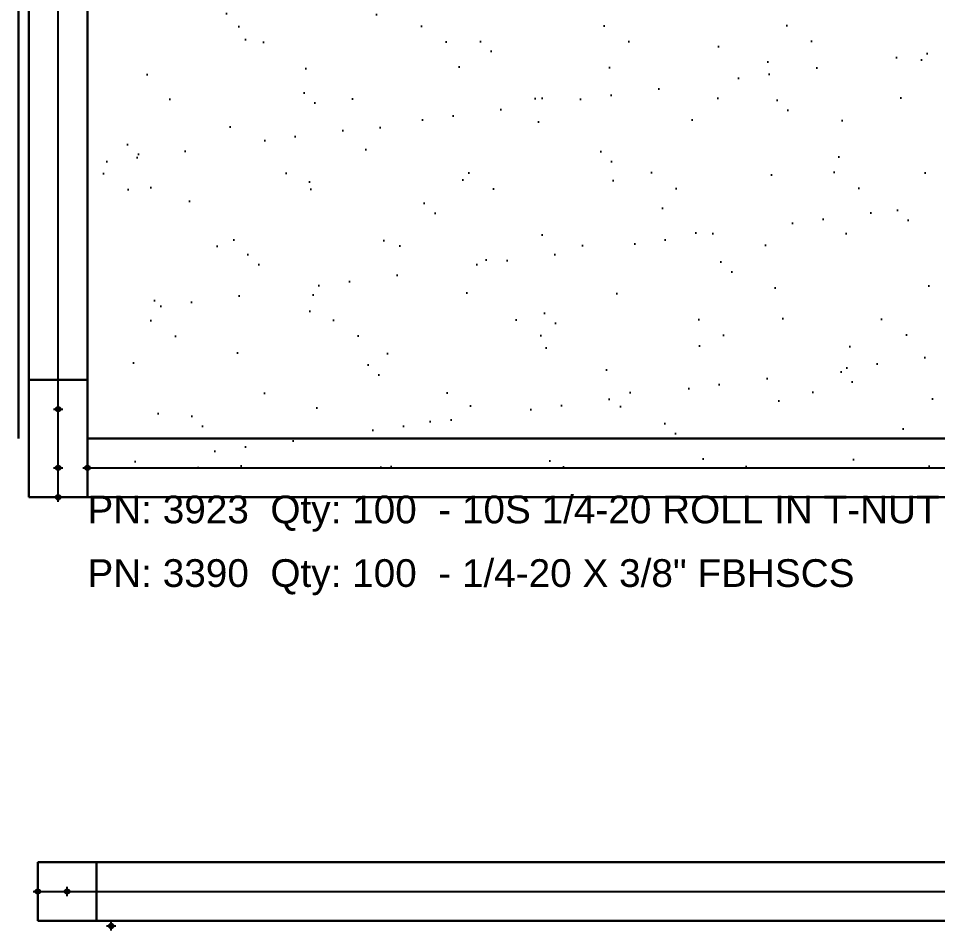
# Model space of a CAD drawing. Header units: inches. Extents: x -32 to 766, y -238 to 627.
# Drawn here: x -29.9 to 368, y -200.3 to 194.6 of the extents above; entities that cross this region are included whole.
import ezdxf

# ---------------------------------------------------------------- set-up
doc = ezdxf.new("R2010")
doc.units = ezdxf.units.IN
doc.header["$PDMODE"] = 34
doc.header["$PDSIZE"] = 2
for name, color, linetype in [('AQME Center Lines', 7, 'Continuous'), ('AQME Holes', 7, 'Continuous'), ('AQME NonGraphical Parts', 7, 'Continuous'), ('AQME Points', 7, 'Continuous'), ('AQME TSlots', 7, 'Continuous')]:
    doc.layers.add(name, color=color, linetype=linetype)
doc.styles.get("Standard").update_dxf_attribs({"font": 'arial.ttf'})
pattern_1 = [(37.5, (0, 0), (-1.6, 48.9413), [0, -38.608, 0, -43.18, 0, -41.275]), (7.5, (0, 0), (44.9523, 71.6825), [0, -20.828, 0, -34.798, 0, -13.335]), (327.5, (-31.24, 0), (79.0992, 0.1437), [0, -12.7, 0, -45.72, 0, -59.69]), (317.5, (-31.24, 0), (76.3556, 22.293), [0, -6.35, 0, -29.972, 0, -34.29])]

# ---------------------------------------------------------------- blocks, each defined once
blk = doc.blocks.new('AQME_1010-S-BLACK-FB_20190625111309', base_point=(12.7, 12.7))
at = {"invisible_edges": 2}
for points in [[(0, 0), (25.4, 0), (25.4, 25.4), (0, 25.4)], [(25.4, 25.4), (0, 25.4), (0, 25.4, 635), (25.4, 25.4, 635)], [(0, 25.4), (0, 0), (0, 0, 635), (0, 25.4, 635)], [(0, 0, 635), (25.4, 0, 635), (25.4, 25.4, 635), (0, 25.4, 635)], [(25.4, 0), (25.4, 25.4), (25.4, 25.4, 635), (25.4, 0, 635)], [(0, 0), (25.4, 0), (25.4, 0, 635), (0, 0, 635)]]:
    blk.add_3dface(points, dxfattribs=at)
at = {"layer": 'AQME Points', "color": 3}
blk.add_point((12.7, 12.7), dxfattribs=at)
at = {"layer": 'AQME Points', "color": 2}
blk.add_point((12.7, 12.7, 635), dxfattribs=at)
at = {"layer": 'AQME TSlots', "color": 1}
for p, q in [((12.7, 25.4), (12.7, 25.4, 635)), ((0, 12.7), (0, 12.7, 635)), ((25.4, 12.7), (25.4, 12.7, 635)), ((12.7, 0), (12.7, 0, 635))]:
    blk.add_line(p, q, dxfattribs=at)
blk = doc.blocks.new('AQME_1010-S-BLACK-FB_20190625111318', base_point=(12.7, 12.7))
at = {"invisible_edges": 2}
for points in [[(0, 0), (25.4, 0), (25.4, 25.4), (0, 25.4)], [(25.4, 25.4), (0, 25.4), (0, 25.4, 635), (25.4, 25.4, 635)], [(0, 25.4), (0, 0), (0, 0, 635), (0, 25.4, 635)], [(0, 0, 635), (25.4, 0, 635), (25.4, 25.4, 635), (0, 25.4, 635)], [(25.4, 0), (25.4, 25.4), (25.4, 25.4, 635), (25.4, 0, 635)], [(0, 0), (25.4, 0), (25.4, 0, 635), (0, 0, 635)]]:
    blk.add_3dface(points, dxfattribs=at)
at = {"layer": 'AQME Points', "color": 3}
blk.add_point((12.7, 12.7), dxfattribs=at)
at = {"layer": 'AQME Points', "color": 2}
blk.add_point((12.7, 12.7, 635), dxfattribs=at)
at = {"layer": 'AQME TSlots', "color": 1}
for p, q in [((12.7, 25.4), (12.7, 25.4, 635)), ((0, 12.7), (0, 12.7, 635)), ((25.4, 12.7), (25.4, 12.7, 635)), ((12.7, 0), (12.7, 0, 635))]:
    blk.add_line(p, q, dxfattribs=at)
blk = doc.blocks.new('AQME_7042_20190625113120')
at = {"layer": 'AQME Holes', "color": 4}
blk.add_circle((0, 0), 7.15, dxfattribs=at)
blk = doc.blocks.new('AQME_7042_20190625113218')
at = {"layer": 'AQME Holes', "color": 4}
blk.add_circle((0, 0), 7.15, dxfattribs=at)
blk = doc.blocks.new('AQME_1010-S-BLACK-FB_20190625113220', base_point=(12.7, 12.7))
at = {"invisible_edges": 2}
for points in [[(0, 0), (25.4, 0), (25.4, 25.4), (0, 25.4)], [(25.4, 25.4), (0, 25.4), (0, 25.4, 584.2), (25.4, 25.4, 584.2)], [(0, 25.4), (0, 0), (0, 0, 584.2), (0, 25.4, 584.2)], [(0, 0, 584.2), (25.4, 0, 584.2), (25.4, 25.4, 584.2), (0, 25.4, 584.2)], [(25.4, 0), (25.4, 25.4), (25.4, 25.4, 584.2), (25.4, 0, 584.2)], [(0, 0), (25.4, 0), (25.4, 0, 584.2), (0, 0, 584.2)]]:
    blk.add_3dface(points, dxfattribs=at)
at = {"layer": 'AQME Points', "color": 3}
blk.add_point((12.7, 12.7), dxfattribs=at)
at = {"layer": 'AQME Points', "color": 2}
blk.add_point((12.7, 12.7, 584.2), dxfattribs=at)
at = {"layer": 'AQME TSlots', "color": 1}
for p, q in [((12.7, 25.4), (12.7, 25.4, 584.2)), ((0, 12.7), (0, 12.7, 584.2)), ((25.4, 12.7), (25.4, 12.7, 584.2)), ((12.7, 0), (12.7, 0, 584.2))]:
    blk.add_line(p, q, dxfattribs=at)
at = {"extrusion": (0, -1, 0)}
blk.add_blockref('AQME_7042_20190625113120', (12.7, 10.3124), dxfattribs=at)
at = {"extrusion": (0, -1, 0), "rotation": 179.9999999999998}
blk.add_blockref('AQME_7042_20190625113218', (12.7, 573.8876), dxfattribs=at)
blk = doc.blocks.new('AQME_1010-S-BLACK-FB_20190625113449', base_point=(12.7, 12.7))
at = {"color": 4}
for centre in [(12.7, 12.7), (12.7, 12.7, 635)]:
    blk.add_circle(centre, 3.17, dxfattribs=at)
at = {"invisible_edges": 2}
for points in [[(0, 0), (25.4, 0), (25.4, 25.4), (0, 25.4)], [(25.4, 25.4), (0, 25.4), (0, 25.4, 635), (25.4, 25.4, 635)], [(0, 25.4), (0, 0), (0, 0, 635), (0, 25.4, 635)], [(0, 0, 635), (25.4, 0, 635), (25.4, 25.4, 635), (0, 25.4, 635)], [(25.4, 0), (25.4, 25.4), (25.4, 25.4, 635), (25.4, 0, 635)], [(0, 0), (25.4, 0), (25.4, 0, 635), (0, 0, 635)]]:
    blk.add_3dface(points, dxfattribs=at)
at = {"layer": 'AQME Points', "color": 3}
blk.add_point((12.7, 12.7), dxfattribs=at)
at = {"layer": 'AQME Points', "color": 2}
blk.add_point((12.7, 12.7, 635), dxfattribs=at)
at = {"layer": 'AQME TSlots', "color": 1}
for p, q in [((12.7, 25.4), (12.7, 25.4, 635)), ((0, 12.7), (0, 12.7, 635)), ((25.4, 12.7), (25.4, 12.7, 635)), ((12.7, 0), (12.7, 0, 635))]:
    blk.add_line(p, q, dxfattribs=at)
blk = doc.blocks.new('AQME_1010-S-BLACK-FB_20190625113605', base_point=(12.7, 12.7))
at = {"color": 4}
for centre in [(12.7, 12.7), (12.7, 12.7, 635)]:
    blk.add_circle(centre, 3.17, dxfattribs=at)
at = {"invisible_edges": 2}
for points in [[(0, 0), (25.4, 0), (25.4, 25.4), (0, 25.4)], [(25.4, 25.4), (0, 25.4), (0, 25.4, 635), (25.4, 25.4, 635)], [(0, 25.4), (0, 0), (0, 0, 635), (0, 25.4, 635)], [(0, 0, 635), (25.4, 0, 635), (25.4, 25.4, 635), (0, 25.4, 635)], [(25.4, 0), (25.4, 25.4), (25.4, 25.4, 635), (25.4, 0, 635)], [(0, 0), (25.4, 0), (25.4, 0, 635), (0, 0, 635)]]:
    blk.add_3dface(points, dxfattribs=at)
at = {"layer": 'AQME Points', "color": 3}
blk.add_point((12.7, 12.7), dxfattribs=at)
at = {"layer": 'AQME Points', "color": 2}
blk.add_point((12.7, 12.7, 635), dxfattribs=at)
at = {"layer": 'AQME TSlots', "color": 1}
for p, q in [((12.7, 25.4), (12.7, 25.4, 635)), ((0, 12.7), (0, 12.7, 635)), ((25.4, 12.7), (25.4, 12.7, 635)), ((12.7, 0), (12.7, 0, 635))]:
    blk.add_line(p, q, dxfattribs=at)
blk = doc.blocks.new('AQME_7042_20190625113731')
at = {"layer": 'AQME Holes', "color": 4}
blk.add_circle((0, 0), 7.15, dxfattribs=at)
blk = doc.blocks.new('AQME_7042_20190625113748')
at = {"layer": 'AQME Holes', "color": 4}
blk.add_circle((0, 0), 7.15, dxfattribs=at)
blk = doc.blocks.new('AQME_1010-S-BLACK-FB_20190625113749', base_point=(12.7, 12.7))
at = {"invisible_edges": 2}
for points in [[(0, 0), (25.4, 0), (25.4, 25.4), (0, 25.4)], [(25.4, 25.4), (0, 25.4), (0, 25.4, 584.2), (25.4, 25.4, 584.2)], [(0, 25.4), (0, 0), (0, 0, 584.2), (0, 25.4, 584.2)], [(0, 0, 584.2), (25.4, 0, 584.2), (25.4, 25.4, 584.2), (0, 25.4, 584.2)], [(25.4, 0), (25.4, 25.4), (25.4, 25.4, 584.2), (25.4, 0, 584.2)], [(0, 0), (25.4, 0), (25.4, 0, 584.2), (0, 0, 584.2)]]:
    blk.add_3dface(points, dxfattribs=at)
at = {"layer": 'AQME Points', "color": 3}
blk.add_point((12.7, 12.7), dxfattribs=at)
at = {"layer": 'AQME Points', "color": 2}
blk.add_point((12.7, 12.7, 584.2), dxfattribs=at)
at = {"layer": 'AQME TSlots', "color": 1}
for p, q in [((12.7, 25.4), (12.7, 25.4, 584.2)), ((0, 12.7), (0, 12.7, 584.2)), ((25.4, 12.7), (25.4, 12.7, 584.2)), ((12.7, 0), (12.7, 0, 584.2))]:
    blk.add_line(p, q, dxfattribs=at)
at = {"extrusion": (0, -1, 0)}
blk.add_blockref('AQME_7042_20190625113731', (12.7, 10.3124), dxfattribs=at)
at = {"extrusion": (0, -1, 0), "rotation": 179.9999999999998}
blk.add_blockref('AQME_7042_20190625113748', (12.7, 573.8876), dxfattribs=at)
blk = doc.blocks.new('AQME_7042_20190625113842')
at = {"layer": 'AQME Holes', "color": 4}
blk.add_circle((0, 0), 7.15, dxfattribs=at)
blk = doc.blocks.new('AQME_7042_20190625113850')
at = {"layer": 'AQME Holes', "color": 4}
blk.add_circle((0, 0), 7.15, dxfattribs=at)
blk = doc.blocks.new('AQME_1010-S-BLACK-FB_20190625113851', base_point=(12.7, 12.7))
at = {"invisible_edges": 2}
for points in [[(0, 0), (25.4, 0), (25.4, 25.4), (0, 25.4)], [(25.4, 25.4), (0, 25.4), (0, 25.4, 762), (25.4, 25.4, 762)], [(0, 25.4), (0, 0), (0, 0, 762), (0, 25.4, 762)], [(0, 0, 762), (25.4, 0, 762), (25.4, 25.4, 762), (0, 25.4, 762)], [(25.4, 0), (25.4, 25.4), (25.4, 25.4, 762), (25.4, 0, 762)], [(0, 0), (25.4, 0), (25.4, 0, 762), (0, 0, 762)]]:
    blk.add_3dface(points, dxfattribs=at)
at = {"layer": 'AQME Points', "color": 3}
blk.add_point((12.7, 12.7), dxfattribs=at)
at = {"layer": 'AQME Points', "color": 2}
blk.add_point((12.7, 12.7, 762), dxfattribs=at)
at = {"layer": 'AQME TSlots', "color": 1}
for p, q in [((12.7, 25.4), (12.7, 25.4, 762)), ((0, 12.7), (0, 12.7, 762)), ((25.4, 12.7), (25.4, 12.7, 762)), ((12.7, 0), (12.7, 0, 762))]:
    blk.add_line(p, q, dxfattribs=at)
at = {"extrusion": (1, 0, 0), "rotation": 179.9999999999998}
blk.add_blockref('AQME_7042_20190625113842', (12.7, 751.6876, 25.4), dxfattribs=at)
at = {"extrusion": (1, 0, 0)}
blk.add_blockref('AQME_7042_20190625113850', (12.7, 10.3124, 25.4), dxfattribs=at)
blk = doc.blocks.new('AQME_7042_20190625113859')
at = {"layer": 'AQME Holes', "color": 4}
blk.add_circle((0, 0), 7.15, dxfattribs=at)
blk = doc.blocks.new('AQME_7042_20190625113910')
at = {"layer": 'AQME Holes', "color": 4}
blk.add_circle((0, 0), 7.15, dxfattribs=at)
blk = doc.blocks.new('AQME_1010-S-BLACK-FB_20190625113912', base_point=(12.7, 12.7))
at = {"invisible_edges": 2}
for points in [[(0, 0), (25.4, 0), (25.4, 25.4), (0, 25.4)], [(25.4, 25.4), (0, 25.4), (0, 25.4, 762), (25.4, 25.4, 762)], [(0, 25.4), (0, 0), (0, 0, 762), (0, 25.4, 762)], [(0, 0, 762), (25.4, 0, 762), (25.4, 25.4, 762), (0, 25.4, 762)], [(25.4, 0), (25.4, 25.4), (25.4, 25.4, 762), (25.4, 0, 762)], [(0, 0), (25.4, 0), (25.4, 0, 762), (0, 0, 762)]]:
    blk.add_3dface(points, dxfattribs=at)
at = {"layer": 'AQME Points', "color": 3}
blk.add_point((12.7, 12.7), dxfattribs=at)
at = {"layer": 'AQME Points', "color": 2}
blk.add_point((12.7, 12.7, 762), dxfattribs=at)
at = {"layer": 'AQME TSlots', "color": 1}
for p, q in [((12.7, 25.4), (12.7, 25.4, 762)), ((0, 12.7), (0, 12.7, 762)), ((25.4, 12.7), (25.4, 12.7, 762)), ((12.7, 0), (12.7, 0, 762))]:
    blk.add_line(p, q, dxfattribs=at)
at = {"extrusion": (-1, 0, 0)}
blk.add_blockref('AQME_7042_20190625113859', (-12.7, 10.3124), dxfattribs=at)
at = {"extrusion": (-1, -3.55271e-15, -5.73957e-30), "rotation": 179.9999999999998}
blk.add_blockref('AQME_7042_20190625113910', (-12.7, 751.6876), dxfattribs=at)
blk = doc.blocks.new('AQME_7042_20190625113723')
at = {"layer": 'AQME Holes', "color": 4}
blk.add_circle((0, 0), 7.15, dxfattribs=at)
blk = doc.blocks.new('AQME_7042_20190625113740')
at = {"layer": 'AQME Holes', "color": 4}
blk.add_circle((0, 0), 7.15, dxfattribs=at)
blk = doc.blocks.new('AQME_7042_20190625113928')
at = {"layer": 'AQME Holes', "color": 4}
blk.add_circle((0, 0), 7.15, dxfattribs=at)
blk = doc.blocks.new('AQME_7042_20190625113937')
at = {"layer": 'AQME Holes', "color": 4}
blk.add_circle((0, 0), 7.15, dxfattribs=at)
blk = doc.blocks.new('AQME_1020-S-BLACK-FB_20190625113938', base_point=(12.7, 12.7))
at = {"invisible_edges": 2}
for points in [[(0, 0), (25.4, 0), (25.4, 50.8), (0, 50.8)], [(25.4, 50.8), (0, 50.8), (0, 50.8, 762), (25.4, 50.8, 762)], [(0, 50.8), (0, 0), (0, 0, 762), (0, 50.8, 762)], [(0, 0, 762), (25.4, 0, 762), (25.4, 50.8, 762), (0, 50.8, 762)], [(25.4, 0), (25.4, 50.8), (25.4, 50.8, 762), (25.4, 0, 762)], [(0, 0), (25.4, 0), (25.4, 0, 762), (0, 0, 762)]]:
    blk.add_3dface(points, dxfattribs=at)
at = {"layer": 'AQME Center Lines', "color": 6}
for p, q in [((0, 25.4), (0, 25.4, 762)), ((25.4, 25.4), (25.4, 25.4, 762))]:
    blk.add_line(p, q, dxfattribs=at)
at = {"layer": 'AQME Points', "color": 3}
for p in [(12.7, 38.1), (12.7, 12.7)]:
    blk.add_point(p, dxfattribs=at)
at = {"layer": 'AQME Points', "color": 2}
for p in [(12.7, 38.1, 762), (12.7, 12.7, 762)]:
    blk.add_point(p, dxfattribs=at)
at = {"layer": 'AQME TSlots', "color": 1}
for p, q in [((12.7, 50.8), (12.7, 50.8, 762)), ((0, 38.1), (0, 38.1, 762)), ((25.4, 38.1), (25.4, 38.1, 762)), ((0, 12.7), (0, 12.7, 762)), ((25.4, 12.7), (25.4, 12.7, 762)), ((12.7, 0), (12.7, 0, 762))]:
    blk.add_line(p, q, dxfattribs=at)
at = {"extrusion": (0, 1, 0)}
blk.add_blockref('AQME_7042_20190625113928', (-12.7, 10.3124, 50.8), dxfattribs=at)
at = {"extrusion": (-3.55271e-15, 1, -5.73957e-30), "rotation": 179.9999999999998}
blk.add_blockref('AQME_7042_20190625113937', (-12.7, 751.6876, 50.8), dxfattribs=at)
at = {"extrusion": (0, -1, 0), "rotation": 179.9999999999998}
blk.add_blockref('AQME_7042_20190625113723', (12.7, 751.6876), dxfattribs=at)
at = {"extrusion": (0, -1, 0)}
blk.add_blockref('AQME_7042_20190625113740', (12.7, 10.3124), dxfattribs=at)
blk = doc.blocks.new('AQME_2614-S_20190625115357', base_point=(6.35, -6.35, 2.25))
h = blk.add_hatch()
h.set_pattern_fill('AR-SAND', color=8, scale=2, style=0)
h.set_pattern_definition(pattern_1)
h.paths.add_polyline_path([(0, 0), (0, -774.7), (596.9, -774.7), (596.9, 0)], flags=16)
at = {"color": 1, "true_color": 0xff0000}
for p, q in [((0, 0), (0, -774.7)), ((596.9, 0), (0, 0)), ((596.9, -774.7), (596.9, 0)), ((0, -774.7), (596.9, -774.7))]:
    blk.add_line(p, q, dxfattribs=at)
at = {"invisible_edges": 15}
for points in [[(0, 0), (0, -774.7), (596.9, -774.7), (596.9, 0)], [(0, 0, 4.5), (0, -774.7, 4.5), (596.9, -774.7, 4.5), (596.9, 0, 4.5)]]:
    blk.add_3dface(points, dxfattribs=at)
at = {"layer": 'AQME Points', "color": 3}
blk.add_point((6.35, -6.35, 2.25), dxfattribs=at)
blk = doc.blocks.new('AQME_2614-S_20190625115708', base_point=(6.35, -6.35, 2.25))
h = blk.add_hatch()
h.set_pattern_fill('AR-SAND', color=8, scale=2, style=0)
h.set_pattern_definition(pattern_1)
h.paths.add_polyline_path([(0, 0), (0, -596.9), (596.9, -596.9), (596.9, 0)], flags=16)
at = {"color": 1, "true_color": 0xff0000}
for p, q in [((0, 0), (0, -596.9)), ((0, -596.9), (596.9, -596.9))]:
    blk.add_line(p, q, dxfattribs=at)
at = {"invisible_edges": 15}
for points in [[(0, 0), (0, -596.9), (596.9, -596.9), (596.9, 0)], [(0, 0, 4.5), (0, -596.9, 4.5), (596.9, -596.9, 4.5), (596.9, 0, 4.5)]]:
    blk.add_3dface(points, dxfattribs=at)
blk = doc.blocks.new('AQME_3923_20190626104339')
blk.add_text('PN: 3923  Qty: 100  - 10S 1/4-20 ROLL IN T-NUT W/BALL AND SPRING', height=12).set_placement((0, 0))
blk = doc.blocks.new('AQME_3390_20190626104433')
blk.add_text('PN: 3390  Qty: 100  - 1/4-20 X 3/8" FBHSCS', height=12).set_placement((0, 0))
blk = doc.blocks.new('AQME_2614-S_20190626120519', base_point=(0, 0, 2.25))
h = blk.add_hatch()
h.set_pattern_fill('AR-SAND', color=8, scale=2, style=0)
h.set_pattern_definition(pattern_1)
h.paths.add_polyline_path([(0, 0), (0, -609.6), (584.2, -609.6), (584.2, 0)], flags=16)
at = {"color": 1, "true_color": 0xff0000}
for p, q in [((0, 0), (0, -609.6)), ((584.2, -609.6), (584.2, 0)), ((0, -609.6), (584.2, -609.6))]:
    blk.add_line(p, q, dxfattribs=at)
at = {"invisible_edges": 15}
for points in [[(0, 0), (0, -609.6), (584.2, -609.6), (584.2, 0)], [(0, 0, 4.5), (0, -609.6, 4.5), (584.2, -609.6, 4.5), (584.2, 0, 4.5)]]:
    blk.add_3dface(points, dxfattribs=at)

msp = doc.modelspace()

# ---------------------------------------------------------------- block references
at = {"extrusion": (1, 0, 3.15544e-30), "rotation": 270.0000000000001}
msp.add_blockref('AQME_2614-S_20190626120519', (622.31, 800.1, -27.65), dxfattribs=at)
for name, p in [('AQME_2614-S_20190625115708', (6.35, 590.56, 802.35)), ('AQME_1020-S-BLACK-FB_20190625113938', (-12.7, 0.01, 12.7)), ('AQME_1010-S-BLACK-FB_20190625113851', (-8.81, -183.37, 12.7)), ('AQME_1010-S-BLACK-FB_20190625113912', (-8.81, -183.37, 12.7))]:
    msp.add_blockref(name, p)
at = {"extrusion": (1, 0, 1.77636e-15), "rotation": 270}
for name, p in [('AQME_1010-S-BLACK-FB_20190625113220', (0.01, 787.4, 0)), ('AQME_1010-S-BLACK-FB_20190625113749', (0.01, 0, 0)), ('AQME_1010-S-BLACK-FB_20190625111309', (-183.37, 787.4, -21.51)), ('AQME_1010-S-BLACK-FB_20190625111318', (-183.37, 0, -21.51))]:
    msp.add_blockref(name, p, dxfattribs=at)
at = {"extrusion": (0, 1, -5.32907e-15), "rotation": 180}
for name, p in [('AQME_1010-S-BLACK-FB_20190625113449', (12.7, 787.4, -12.69)), ('AQME_1010-S-BLACK-FB_20190625113605', (12.7, 0, -12.69))]:
    msp.add_blockref(name, p, dxfattribs=at)
at = {"extrusion": (0, -1, 1.77636e-15)}
msp.add_blockref('AQME_2614-S_20190625115357', (10.24, 768.35, 198.32), dxfattribs=at)
at = {"layer": 'AQME NonGraphical Parts'}
for name, p in [('AQME_3923_20190626104339', (0, -24)), ('AQME_3390_20190626104433', (0, -51.53))]:
    msp.add_blockref(name, p, dxfattribs=at)

doc.saveas('drawing.dxf')
